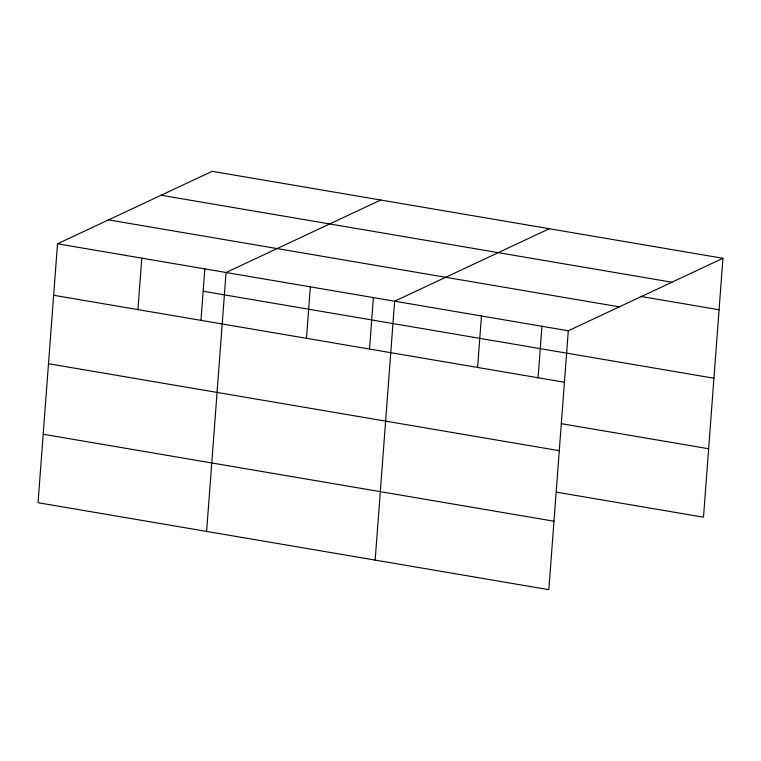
<?xml version="1.0" encoding="UTF-8"?>
<svg xmlns="http://www.w3.org/2000/svg" width="761" height="761" viewBox="0 0 761 761"><rect width="100%" height="100%" fill="white"/><g stroke="black" fill="none" stroke-linecap="round" stroke-linejoin="round"><path stroke-width="1.14" d="M722.95 258.293L212.167 171.32L57.513 243.805L38.05 502.707L548.833 589.68L568.296 330.778L722.95 258.293L703.487 517.195L556.443 492.158M137.922 309.622L141.793 258.15M200.942 320.628L204.833 268.814M206.612 531.406L226.074 272.505L380.728 200.029M306.483 338.322L310.355 286.859M369.504 349.328L373.394 297.522M375.163 560.106L394.636 301.204L549.28 228.728M477.594 367.458L481.466 315.996M538.056 378.027L541.956 326.222M161.132 195.244L671.915 282.217M640.353 296.352L719.078 309.765M108.547 219.881L619.33 306.854M57.513 243.805L568.296 330.778M203.149 291.244L713.932 378.217M53.651 295.268L564.434 382.241M561.589 423.706L708.634 448.743M48.504 363.72L559.287 450.693M43.196 434.246L553.979 521.218"/></g></svg>
